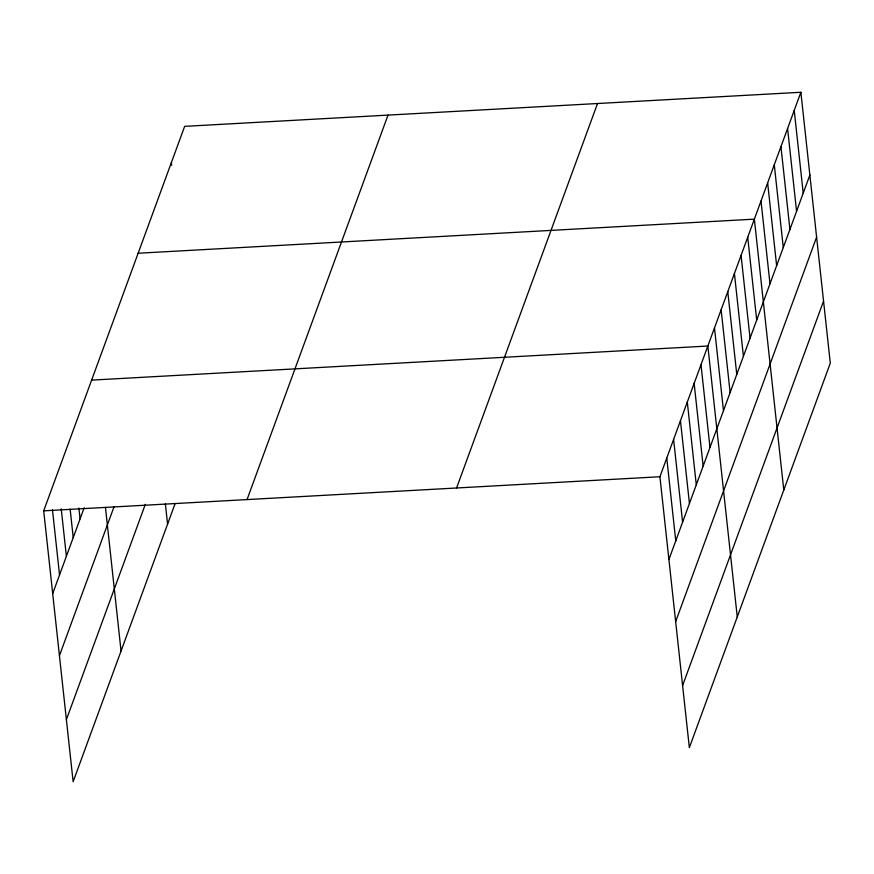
<?xml version="1.0" encoding="UTF-8"?>
<svg xmlns="http://www.w3.org/2000/svg" width="874" height="874" viewBox="0 0 874 874"><rect width="100%" height="100%" fill="white"/><g stroke="black" fill="none" stroke-linecap="round" stroke-linejoin="round"><path stroke-width="1.31" d="M175.106 503.588L73.132 781.727L43.7 510.831L184.654 126.359L800.868 92.273L830.3 363.169L689.346 747.641L659.914 476.745L800.868 92.273M52.691 593.61L84.188 507.707M59.432 655.686L114.002 506.844M66.38 719.652L145.324 504.342M247.047 499.589L388.012 115.117M456.567 487.998L597.521 103.525M668.905 559.524L809.859 175.051M675.646 621.6L816.611 237.127M682.594 685.566L823.559 301.093M138.147 253.242L754.36 219.145L783.781 490.041M91.628 380.114L707.842 346.028L737.263 616.913M43.7 510.831L659.914 476.745M794.226 110.397L803.217 193.176M787.583 128.522L796.575 211.3M780.941 146.646L789.932 229.425M774.288 164.771L783.279 247.55M767.645 182.895L776.636 265.674M761.003 201.02L769.994 283.799M747.707 237.269L756.698 320.048M741.065 255.405L750.056 338.172M734.422 273.529L743.413 356.297M727.78 291.654L736.771 374.422M721.126 309.778L730.118 392.546M714.484 327.903L723.475 410.682M700.992 364.698L709.983 447.477M694.142 383.369L703.144 466.148M687.303 402.051L696.294 484.83M680.453 420.722L689.444 503.5M673.603 439.393L682.594 522.171M666.764 458.074L675.755 540.853M171.37 162.608L171.665 165.328M165.372 503.883L167.568 524.127M105.459 507.423L121.049 651.01M78.9 508.056L80.08 518.916M70.139 509.094L73.23 537.586M61.224 508.766L66.38 556.257M52.462 509.804L59.541 574.939"/></g></svg>
